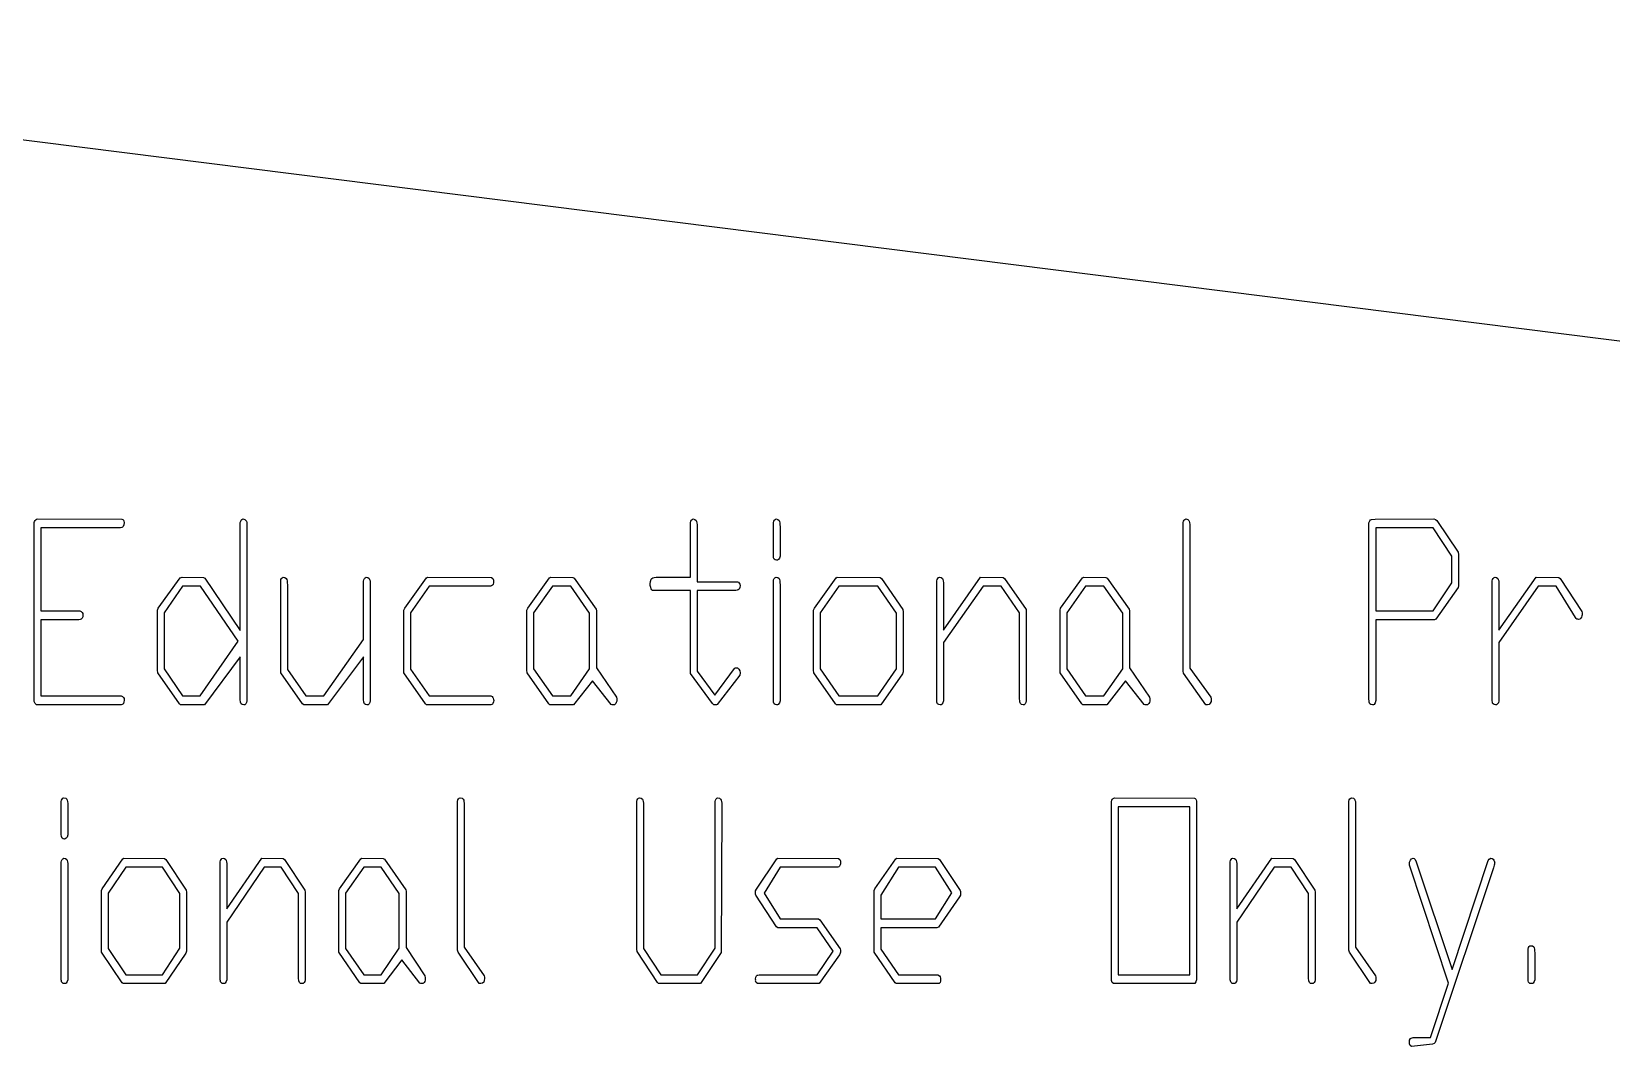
# Model space of a CAD drawing. Header units: millimetres. Extents: x -19355 to 19355, y -15837 to 11613.
# Drawn here: x -8619 to 3902, y -15785 to -7742 of the extents above; entities that cross this region are included whole.
import ezdxf

# ---------------------------------------------------------------- set-up
doc = ezdxf.new("R2010")
doc.units = ezdxf.units.MM

msp = doc.modelspace()

# ---------------------------------------------------------------- linework, layer by layer
at = {"color": 7, "linetype": 'Continuous'}
msp.add_line((-15484, -7742), (15000, -11583), dxfattribs=at)
at = {"color": 7, "linetype": 'Continuous', "flags": 128}
for points in [[(-7905, -11607), (-7897, -11610), (-7891, -11615), (-7887, -11623), (-7885, -11634), (-7885, -11634), (-7887, -11652), (-7893, -11665), (-7898, -11670), (-7905, -11673), (-7915, -11676), (-7928, -11676), (-7928, -11676), (-8545, -11676), (-8545, -11676), (-8545, -12333), (-8545, -12333), (-8236, -12333), (-8236, -12333), (-8226, -12338), (-8218, -12345), (-8214, -12355), (-8213, -12367), (-8213, -12367), (-8214, -12380), (-8218, -12391), (-8221, -12395), (-8227, -12399), (-8234, -12402), (-8244, -12404), (-8244, -12404), (-8545, -12404), (-8545, -12404), (-8545, -13007), (-8545, -13007), (-7909, -13007), (-7909, -13007), (-7899, -13012), (-7891, -13019), (-7886, -13029), (-7885, -13043), (-7885, -13043), (-7887, -13055), (-7891, -13067), (-7895, -13072), (-7901, -13075), (-7908, -13078), (-7917, -13078), (-7917, -13078), (-8580, -13078), (-8580, -13078), (-8591, -13068), (-8598, -13052), (-8598, -13052), (-8598, -13012), (-8598, -13012), (-8598, -11633), (-8598, -11633), (-8595, -11624), (-8590, -11616), (-8583, -11610), (-8574, -11605), (-8574, -11605), (-7905, -11607)], [(-6920, -11616), (-6916, -11623), (-6914, -11634), (-6912, -11648), (-6912, -11665), (-6912, -11665), (-6912, -13047), (-6912, -13047), (-6915, -13060), (-6920, -13070), (-6928, -13077), (-6938, -13078), (-6938, -13078), (-6949, -13076), (-6957, -13069), (-6963, -13056), (-6965, -13037), (-6965, -13037), (-6965, -12697), (-6965, -12697), (-7250, -13077), (-7250, -13077), (-7260, -13078), (-7260, -13078), (-7439, -13078), (-7439, -13078), (-7447, -13070), (-7447, -13070), (-7620, -12824), (-7620, -12824), (-7622, -12804), (-7622, -12804), (-7622, -12327), (-7622, -12327), (-7616, -12313), (-7616, -12313), (-7441, -12071), (-7441, -12071), (-7427, -12067), (-7427, -12067), (-7257, -12069), (-7257, -12069), (-7246, -12075), (-7246, -12075), (-6965, -12489), (-6965, -12489), (-6965, -11632), (-6965, -11632), (-6961, -11622), (-6957, -11614), (-6952, -11609), (-6946, -11605), (-6946, -11605), (-6930, -11608), (-6920, -11616)], [(-3352, -11617), (-3348, -11625), (-3346, -11636), (-3344, -11651), (-3344, -11670), (-3344, -11670), (-3344, -12102), (-3344, -12102), (-3024, -12102), (-3024, -12102), (-3016, -12107), (-3010, -12113), (-3006, -12121), (-3004, -12132), (-3004, -12132), (-3006, -12147), (-3012, -12160), (-3018, -12166), (-3026, -12170), (-3037, -12172), (-3049, -12173), (-3049, -12173), (-3344, -12173), (-3344, -12173), (-3344, -12811), (-3344, -12811), (-3205, -13002), (-3205, -13002), (-3049, -12790), (-3049, -12790), (-3042, -12785), (-3034, -12784), (-3034, -12784), (-3024, -12786), (-3014, -12795), (-3006, -12808), (-3004, -12825), (-3004, -12825), (-3006, -12843), (-3006, -12843), (-3185, -13075), (-3185, -13075), (-3191, -13078), (-3201, -13078), (-3201, -13078), (-3213, -13078), (-3213, -13078), (-3223, -13067), (-3223, -13067), (-3396, -12830), (-3396, -12830), (-3397, -12811), (-3397, -12811), (-3397, -12173), (-3397, -12173), (-3693, -12173), (-3693, -12173), (-3699, -12172), (-3704, -12167), (-3709, -12159), (-3712, -12148), (-3712, -12148), (-3716, -12133), (-3717, -12120), (-3717, -12120), (-3715, -12101), (-3709, -12083), (-3704, -12076), (-3695, -12071), (-3684, -12068), (-3670, -12067), (-3670, -12067), (-3397, -12067), (-3397, -12067), (-3397, -11633), (-3397, -11633), (-3394, -11622), (-3390, -11614), (-3384, -11609), (-3376, -11605), (-3376, -11605), (-3362, -11608), (-3352, -11617)], [(-2695, -11617), (-2692, -11624), (-2689, -11635), (-2688, -11650), (-2687, -11668), (-2687, -11668), (-2687, -11899), (-2687, -11899), (-2692, -11916), (-2700, -11926), (-2708, -11931), (-2714, -11932), (-2714, -11932), (-2725, -11930), (-2734, -11924), (-2739, -11912), (-2740, -11897), (-2740, -11897), (-2740, -11634), (-2740, -11634), (-2737, -11623), (-2732, -11615), (-2726, -11609), (-2719, -11605), (-2719, -11605), (-2705, -11608), (-2695, -11617)], [(553, -11616), (557, -11623), (559, -11634), (561, -11648), (561, -11665), (561, -11665), (561, -12788), (561, -12788), (727, -13016), (727, -13016), (730, -13026), (731, -13036), (731, -13036), (729, -13052), (723, -13065), (714, -13075), (700, -13078), (700, -13078), (687, -13077), (687, -13077), (512, -12828), (512, -12828), (508, -12812), (508, -12812), (508, -11633), (508, -11633), (511, -11622), (516, -11614), (522, -11609), (530, -11605), (530, -11605), (544, -11608), (553, -11616)], [(2518, -11617), (2688, -11867), (2688, -11867), (2691, -11886), (2691, -11886), (2691, -12134), (2691, -12134), (2688, -12148), (2688, -12148), (2512, -12398), (2512, -12398), (2499, -12404), (2499, -12404), (2034, -12404), (2034, -12404), (2034, -13045), (2034, -13045), (2030, -13062), (2021, -13075), (2021, -13075), (2016, -13077), (2008, -13078), (2008, -13078), (1996, -13076), (1988, -13070), (1985, -13064), (1983, -13056), (1982, -13046), (1981, -13034), (1981, -13034), (1981, -11635), (1981, -11635), (1984, -11626), (1988, -11619), (1993, -11613), (2000, -11609), (2000, -11609), (2029, -11607), (2029, -11607), (2496, -11605), (2496, -11605), (2509, -11608), (2518, -11617)], [(2638, -11899), (2490, -11676), (2490, -11676), (2034, -11676), (2034, -11676), (2034, -12333), (2034, -12333), (2489, -12333), (2489, -12333), (2638, -12111), (2638, -12111), (2638, -11899)], [(-6982, -12573), (-7280, -12138), (-7280, -12138), (-7422, -12138), (-7422, -12138), (-7569, -12349), (-7569, -12349), (-7569, -12794), (-7569, -12794), (-7422, -13007), (-7422, -13007), (-7282, -13007), (-7282, -13007), (-6982, -12573)], [(-6601, -12078), (-6597, -12085), (-6594, -12096), (-6593, -12110), (-6592, -12128), (-6592, -12128), (-6592, -12798), (-6592, -12798), (-6445, -13007), (-6445, -13007), (-6303, -13007), (-6303, -13007), (-5989, -12560), (-5989, -12560), (-5989, -12097), (-5989, -12097), (-5986, -12087), (-5981, -12078), (-5975, -12072), (-5967, -12067), (-5967, -12067), (-5955, -12069), (-5943, -12077), (-5943, -12077), (-5940, -12084), (-5937, -12095), (-5936, -12109), (-5935, -12127), (-5935, -12127), (-5935, -13046), (-5935, -13046), (-5939, -13060), (-5944, -13070), (-5952, -13077), (-5962, -13078), (-5962, -13078), (-5973, -13076), (-5981, -13069), (-5987, -13056), (-5989, -13037), (-5989, -13037), (-5989, -12697), (-5989, -12697), (-6274, -13077), (-6274, -13077), (-6284, -13078), (-6284, -13078), (-6462, -13078), (-6462, -13078), (-6471, -13070), (-6471, -13070), (-6643, -12824), (-6643, -12824), (-6645, -12804), (-6645, -12804), (-6645, -12093), (-6645, -12093), (-6643, -12084), (-6638, -12077), (-6632, -12071), (-6625, -12067), (-6625, -12067), (-6611, -12069), (-6601, -12078)], [(-4974, -12068), (-4964, -12076), (-4958, -12089), (-4958, -12089), (-4959, -12109), (-4962, -12124), (-4962, -12124), (-4967, -12130), (-4974, -12134), (-4982, -12137), (-4992, -12138), (-4992, -12138), (-5469, -12138), (-5469, -12138), (-5616, -12350), (-5616, -12350), (-5616, -12795), (-5616, -12795), (-5469, -13007), (-5469, -13007), (-4980, -13007), (-4980, -13007), (-4974, -13009), (-4968, -13013), (-4964, -13019), (-4960, -13026), (-4960, -13026), (-4957, -13035), (-4956, -13043), (-4956, -13043), (-4958, -13055), (-4963, -13067), (-4966, -13072), (-4972, -13075), (-4979, -13078), (-4989, -13078), (-4989, -13078), (-5488, -13078), (-5488, -13078), (-5497, -13070), (-5497, -13070), (-5669, -12824), (-5669, -12824), (-5669, -12804), (-5669, -12804), (-5668, -12327), (-5668, -12327), (-5662, -12313), (-5662, -12313), (-5490, -12071), (-5490, -12071), (-5481, -12067), (-5481, -12067), (-4974, -12068)], [(-4318, -12075), (-4145, -12321), (-4145, -12321), (-4143, -12333), (-4143, -12333), (-4143, -12786), (-4143, -12786), (-3984, -13016), (-3984, -13016), (-3981, -13031), (-3980, -13039), (-3980, -13039), (-3980, -13045), (-3981, -13050), (-3981, -13050), (-3985, -13060), (-3988, -13068), (-3994, -13074), (-4000, -13078), (-4000, -13078), (-4017, -13078), (-4026, -13075), (-4026, -13075), (-4173, -12889), (-4173, -12889), (-4323, -13077), (-4323, -13077), (-4333, -13078), (-4333, -13078), (-4511, -13078), (-4511, -13078), (-4519, -13070), (-4519, -13070), (-4692, -12824), (-4692, -12824), (-4693, -12804), (-4693, -12804), (-4693, -12327), (-4693, -12327), (-4687, -12313), (-4687, -12313), (-4513, -12071), (-4513, -12071), (-4505, -12067), (-4505, -12067), (-4329, -12069), (-4329, -12069), (-4318, -12075)], [(-4196, -12351), (-4346, -12138), (-4346, -12138), (-4490, -12138), (-4490, -12138), (-4640, -12349), (-4640, -12349), (-4640, -12794), (-4640, -12794), (-4490, -13007), (-4490, -13007), (-4346, -13007), (-4346, -13007), (-4196, -12792), (-4196, -12792), (-4196, -12351)], [(-2695, -12078), (-2692, -12085), (-2689, -12096), (-2688, -12109), (-2687, -12127), (-2687, -12127), (-2687, -13046), (-2687, -13046), (-2691, -13061), (-2701, -13075), (-2701, -13075), (-2706, -13077), (-2714, -13078), (-2714, -13078), (-2725, -13076), (-2733, -13070), (-2736, -13064), (-2739, -13056), (-2740, -13046), (-2740, -13034), (-2740, -13034), (-2740, -12097), (-2740, -12097), (-2738, -12087), (-2733, -12078), (-2727, -12072), (-2719, -12067), (-2719, -12067), (-2705, -12069), (-2695, -12078)], [(-1884, -12077), (-1714, -12323), (-1714, -12323), (-1711, -12341), (-1711, -12341), (-1711, -12816), (-1711, -12816), (-1716, -12832), (-1716, -12832), (-1889, -13077), (-1889, -13077), (-1903, -13078), (-1903, -13078), (-2239, -13078), (-2239, -13078), (-2248, -13070), (-2248, -13070), (-2419, -12824), (-2419, -12824), (-2421, -12804), (-2421, -12804), (-2421, -12327), (-2421, -12327), (-2415, -12313), (-2415, -12313), (-2242, -12071), (-2242, -12071), (-2234, -12067), (-2234, -12067), (-1894, -12069), (-1894, -12069), (-1884, -12077)], [(-1764, -12351), (-1912, -12138), (-1912, -12138), (-2220, -12138), (-2220, -12138), (-2368, -12349), (-2368, -12349), (-2368, -12794), (-2368, -12794), (-2220, -13007), (-2220, -13007), (-1912, -13007), (-1912, -13007), (-1764, -12792), (-1764, -12792), (-1764, -12351)], [(-909, -12077), (-737, -12323), (-737, -12323), (-735, -12341), (-735, -12341), (-735, -13046), (-735, -13046), (-738, -13060), (-743, -13070), (-751, -13077), (-761, -13078), (-761, -13078), (-772, -13076), (-780, -13068), (-784, -13062), (-786, -13055), (-787, -13045), (-788, -13034), (-788, -13034), (-788, -12349), (-788, -12349), (-935, -12138), (-935, -12138), (-1077, -12138), (-1077, -12138), (-1391, -12583), (-1391, -12583), (-1391, -13046), (-1391, -13046), (-1396, -13061), (-1405, -13074), (-1405, -13074), (-1410, -13077), (-1418, -13078), (-1418, -13078), (-1429, -13076), (-1438, -13070), (-1441, -13064), (-1443, -13056), (-1444, -13046), (-1445, -13034), (-1445, -13034), (-1445, -12095), (-1445, -12095), (-1442, -12084), (-1437, -12076), (-1430, -12070), (-1422, -12067), (-1422, -12067), (-1410, -12069), (-1400, -12077), (-1396, -12084), (-1394, -12095), (-1392, -12110), (-1391, -12128), (-1391, -12128), (-1391, -12486), (-1391, -12486), (-1098, -12067), (-1098, -12067), (-919, -12069), (-919, -12069), (-909, -12077)], [(-93, -12075), (79, -12321), (79, -12321), (82, -12333), (82, -12333), (82, -12786), (82, -12786), (241, -13016), (241, -13016), (244, -13031), (245, -13039), (245, -13039), (244, -13045), (243, -13050), (243, -13050), (240, -13060), (236, -13068), (231, -13074), (225, -13078), (225, -13078), (208, -13078), (198, -13075), (198, -13075), (51, -12889), (51, -12889), (-98, -13077), (-98, -13077), (-108, -13078), (-108, -13078), (-286, -13078), (-286, -13078), (-295, -13070), (-295, -13070), (-467, -12824), (-467, -12824), (-468, -12804), (-468, -12804), (-468, -12327), (-468, -12327), (-463, -12313), (-463, -12313), (-289, -12071), (-289, -12071), (-280, -12067), (-280, -12067), (-105, -12069), (-105, -12069), (-93, -12075)], [(29, -12351), (-121, -12138), (-121, -12138), (-265, -12138), (-265, -12138), (-415, -12349), (-415, -12349), (-415, -12794), (-415, -12794), (-265, -13007), (-265, -13007), (-121, -13007), (-121, -13007), (29, -12792), (29, -12792), (29, -12351)], [(3495, -12077), (3668, -12338), (3668, -12338), (3670, -12349), (3671, -12357), (3671, -12357), (3670, -12366), (3669, -12372), (3669, -12372), (3665, -12383), (3659, -12392), (3651, -12398), (3642, -12401), (3642, -12401), (3635, -12400), (3629, -12398), (3623, -12393), (3618, -12386), (3618, -12386), (3464, -12138), (3464, -12138), (3323, -12138), (3323, -12138), (3011, -12583), (3011, -12583), (3011, -13046), (3011, -13046), (3007, -13061), (2997, -13074), (2997, -13074), (2992, -13077), (2984, -13078), (2984, -13078), (2973, -13076), (2964, -13070), (2961, -13064), (2959, -13056), (2958, -13046), (2958, -13034), (2958, -13034), (2958, -12095), (2958, -12095), (2960, -12084), (2965, -12076), (2972, -12070), (2980, -12067), (2980, -12067), (2992, -12069), (3002, -12077), (3006, -12084), (3009, -12095), (3010, -12110), (3011, -12128), (3011, -12128), (3011, -12486), (3011, -12486), (3306, -12067), (3306, -12067), (3485, -12069), (3485, -12069), (3495, -12077)], [(-8340, -13827), (-8336, -13834), (-8334, -13845), (-8332, -13859), (-8332, -13878), (-8332, -13878), (-8332, -14109), (-8332, -14109), (-8337, -14126), (-8345, -14136), (-8352, -14141), (-8358, -14142), (-8358, -14142), (-8370, -14140), (-8378, -14134), (-8383, -14122), (-8385, -14107), (-8385, -14107), (-8385, -13844), (-8385, -13844), (-8382, -13833), (-8377, -13825), (-8371, -13818), (-8363, -13815), (-8363, -13815), (-8349, -13818), (-8340, -13827)], [(-5198, -13826), (-5194, -13833), (-5192, -13844), (-5190, -13858), (-5190, -13875), (-5190, -13875), (-5190, -14998), (-5190, -14998), (-5033, -15226), (-5033, -15226), (-5030, -15236), (-5029, -15246), (-5029, -15246), (-5031, -15262), (-5036, -15275), (-5046, -15285), (-5059, -15288), (-5059, -15288), (-5071, -15286), (-5071, -15286), (-5239, -15038), (-5239, -15038), (-5243, -15022), (-5243, -15022), (-5243, -13843), (-5243, -13843), (-5240, -13832), (-5235, -13824), (-5229, -13818), (-5222, -13815), (-5222, -13815), (-5207, -13818), (-5198, -13826)], [(-3778, -13826), (-3774, -13833), (-3772, -13844), (-3770, -13858), (-3770, -13876), (-3770, -13876), (-3770, -15009), (-3770, -15009), (-3631, -15217), (-3631, -15217), (-3341, -15217), (-3341, -15217), (-3202, -15007), (-3202, -15007), (-3202, -13843), (-3202, -13843), (-3198, -13833), (-3193, -13824), (-3187, -13818), (-3180, -13815), (-3180, -13815), (-3167, -13818), (-3158, -13826), (-3154, -13833), (-3151, -13844), (-3149, -13858), (-3149, -13875), (-3149, -13875), (-3154, -15042), (-3154, -15042), (-3318, -15286), (-3318, -15286), (-3332, -15288), (-3332, -15288), (-3651, -15288), (-3651, -15288), (-3659, -15280), (-3659, -15280), (-3820, -15034), (-3820, -15034), (-3823, -15014), (-3823, -15014), (-3823, -13843), (-3823, -13843), (-3820, -13832), (-3815, -13824), (-3809, -13818), (-3802, -13815), (-3802, -13815), (-3787, -13818), (-3778, -13826)], [(597, -13817), (603, -13820), (608, -13825), (612, -13832), (614, -13841), (614, -13841), (614, -13875), (614, -13875), (614, -15257), (614, -15257), (609, -15274), (600, -15286), (600, -15286), (590, -15288), (590, -15288), (-43, -15288), (-43, -15288), (-54, -15278), (-60, -15262), (-60, -15262), (-60, -15222), (-60, -15222), (-60, -13843), (-60, -13843), (-57, -13834), (-52, -13826), (-46, -13820), (-37, -13815), (-37, -13815), (597, -13817)], [(561, -15217), (561, -13886), (561, -13886), (-7, -13886), (-7, -13886), (-7, -15217), (-7, -15217), (561, -15217)], [(1867, -13826), (1870, -13833), (1873, -13844), (1874, -13858), (1875, -13875), (1875, -13875), (1875, -14998), (1875, -14998), (2032, -15226), (2032, -15226), (2035, -15236), (2036, -15246), (2036, -15246), (2034, -15262), (2028, -15275), (2019, -15285), (2006, -15288), (2006, -15288), (1994, -15286), (1994, -15286), (1826, -15038), (1826, -15038), (1821, -15022), (1821, -15022), (1821, -13843), (1821, -13843), (1825, -13832), (1830, -13824), (1836, -13818), (1843, -13815), (1843, -13815), (1857, -13818), (1867, -13826)], [(-8340, -14305), (-8336, -14312), (-8334, -14323), (-8332, -14336), (-8332, -14353), (-8332, -14353), (-8332, -15257), (-8332, -15257), (-8336, -15271), (-8346, -15285), (-8346, -15285), (-8351, -15287), (-8358, -15288), (-8358, -15288), (-8370, -15286), (-8378, -15280), (-8381, -15274), (-8383, -15266), (-8384, -15257), (-8385, -15245), (-8385, -15245), (-8385, -14324), (-8385, -14324), (-8382, -14314), (-8378, -14305), (-8371, -14299), (-8363, -14294), (-8363, -14294), (-8350, -14297), (-8340, -14305)], [(-7555, -14304), (-7394, -14546), (-7394, -14546), (-7391, -14564), (-7391, -14564), (-7391, -15030), (-7391, -15030), (-7396, -15046), (-7396, -15046), (-7561, -15286), (-7561, -15286), (-7574, -15288), (-7574, -15288), (-7893, -15288), (-7893, -15288), (-7901, -15281), (-7901, -15281), (-8064, -15039), (-8064, -15039), (-8066, -15019), (-8066, -15019), (-8066, -14550), (-8066, -14550), (-8060, -14537), (-8060, -14537), (-7896, -14298), (-7896, -14298), (-7888, -14294), (-7888, -14294), (-7565, -14296), (-7565, -14296), (-7555, -14304)], [(-7444, -14574), (-7583, -14365), (-7583, -14365), (-7873, -14365), (-7873, -14365), (-8012, -14572), (-8012, -14572), (-8012, -15009), (-8012, -15009), (-7873, -15217), (-7873, -15217), (-7583, -15217), (-7583, -15217), (-7444, -15006), (-7444, -15006), (-7444, -14574)], [(-6615, -14304), (-6453, -14546), (-6453, -14546), (-6450, -14564), (-6450, -14564), (-6450, -15257), (-6450, -15257), (-6453, -15271), (-6459, -15280), (-6467, -15286), (-6477, -15288), (-6477, -15288), (-6487, -15286), (-6496, -15278), (-6502, -15265), (-6503, -15245), (-6503, -15245), (-6503, -14573), (-6503, -14573), (-6642, -14365), (-6642, -14365), (-6776, -14365), (-6776, -14365), (-7071, -14802), (-7071, -14802), (-7071, -15257), (-7071, -15257), (-7076, -15271), (-7085, -15285), (-7085, -15285), (-7090, -15287), (-7098, -15288), (-7098, -15288), (-7109, -15286), (-7118, -15280), (-7121, -15274), (-7123, -15266), (-7124, -15257), (-7125, -15245), (-7125, -15245), (-7125, -14322), (-7125, -14322), (-7122, -14311), (-7117, -14303), (-7111, -14297), (-7102, -14294), (-7102, -14294), (-7090, -14297), (-7080, -14305), (-7076, -14311), (-7074, -14322), (-7072, -14335), (-7071, -14353), (-7071, -14353), (-7071, -14696), (-7071, -14696), (-6794, -14294), (-6794, -14294), (-6625, -14296), (-6625, -14296), (-6615, -14304)], [(-5821, -14302), (-5654, -14544), (-5654, -14544), (-5651, -14556), (-5651, -14556), (-5651, -15001), (-5651, -15001), (-5503, -15227), (-5503, -15227), (-5499, -15242), (-5499, -15249), (-5499, -15249), (-5499, -15256), (-5500, -15261), (-5500, -15261), (-5503, -15271), (-5507, -15279), (-5512, -15285), (-5518, -15288), (-5518, -15288), (-5534, -15288), (-5543, -15285), (-5543, -15285), (-5684, -15099), (-5684, -15099), (-5828, -15287), (-5828, -15287), (-5838, -15288), (-5838, -15288), (-6009, -15288), (-6009, -15288), (-6017, -15281), (-6017, -15281), (-6183, -15039), (-6183, -15039), (-6184, -15019), (-6184, -15019), (-6184, -14550), (-6184, -14550), (-6178, -14537), (-6178, -14537), (-6010, -14298), (-6010, -14298), (-6002, -14294), (-6002, -14294), (-5832, -14296), (-5832, -14296), (-5821, -14302)], [(-5705, -14574), (-5849, -14365), (-5849, -14365), (-5987, -14365), (-5987, -14365), (-6131, -14572), (-6131, -14572), (-6131, -15009), (-6131, -15009), (-5987, -15217), (-5987, -15217), (-5849, -15217), (-5849, -15217), (-5705, -15006), (-5705, -15006), (-5705, -14574)], [(-2223, -14296), (-2214, -14304), (-2208, -14316), (-2208, -14316), (-2208, -14329), (-2209, -14339), (-2210, -14347), (-2212, -14352), (-2212, -14352), (-2216, -14358), (-2222, -14362), (-2229, -14365), (-2239, -14365), (-2239, -14365), (-2687, -14365), (-2687, -14365), (-2813, -14570), (-2813, -14570), (-2686, -14774), (-2686, -14774), (-2381, -14774), (-2381, -14774), (-2372, -14781), (-2372, -14781), (-2211, -15013), (-2211, -15013), (-2208, -15023), (-2208, -15032), (-2208, -15032), (-2208, -15038), (-2211, -15047), (-2211, -15047), (-2217, -15060), (-2217, -15060), (-2378, -15286), (-2378, -15286), (-2391, -15288), (-2391, -15288), (-2866, -15288), (-2866, -15288), (-2876, -15280), (-2882, -15266), (-2882, -15266), (-2878, -15260), (-2882, -15253), (-2882, -15253), (-2880, -15237), (-2874, -15226), (-2869, -15222), (-2862, -15220), (-2853, -15218), (-2842, -15217), (-2842, -15217), (-2394, -15217), (-2394, -15217), (-2266, -15030), (-2266, -15030), (-2394, -14845), (-2394, -14845), (-2705, -14845), (-2705, -14845), (-2714, -14837), (-2714, -14837), (-2880, -14588), (-2880, -14588), (-2882, -14579), (-2882, -14568), (-2882, -14568), (-2882, -14559), (-2881, -14553), (-2881, -14553), (-2873, -14539), (-2873, -14539), (-2712, -14298), (-2712, -14298), (-2704, -14294), (-2704, -14294), (-2223, -14296)], [(-1423, -14304), (-1259, -14551), (-1259, -14551), (-1257, -14558), (-1256, -14570), (-1256, -14570), (-1257, -14579), (-1258, -14586), (-1258, -14586), (-1265, -14600), (-1265, -14600), (-1431, -14841), (-1431, -14841), (-1445, -14845), (-1445, -14845), (-1888, -14845), (-1888, -14845), (-1888, -15014), (-1888, -15014), (-1747, -15217), (-1747, -15217), (-1436, -15217), (-1436, -15217), (-1424, -15225), (-1417, -15235), (-1415, -15245), (-1414, -15253), (-1414, -15253), (-1415, -15268), (-1419, -15280), (-1426, -15286), (-1435, -15288), (-1435, -15288), (-1767, -15288), (-1767, -15288), (-1775, -15281), (-1775, -15281), (-1940, -15039), (-1940, -15039), (-1942, -15019), (-1942, -15019), (-1942, -14550), (-1942, -14550), (-1936, -14537), (-1936, -14537), (-1769, -14298), (-1769, -14298), (-1761, -14294), (-1761, -14294), (-1433, -14296), (-1433, -14296), (-1423, -14304)], [(-1326, -14568), (-1454, -14365), (-1454, -14365), (-1748, -14365), (-1748, -14365), (-1888, -14586), (-1888, -14586), (-1888, -14774), (-1888, -14774), (-1455, -14774), (-1455, -14774), (-1326, -14568)], [(1390, -14304), (1552, -14546), (1552, -14546), (1555, -14564), (1555, -14564), (1555, -15257), (1555, -15257), (1552, -15271), (1547, -15280), (1539, -15286), (1529, -15288), (1529, -15288), (1518, -15286), (1509, -15278), (1504, -15265), (1502, -15245), (1502, -15245), (1502, -14573), (1502, -14573), (1363, -14365), (1363, -14365), (1229, -14365), (1229, -14365), (934, -14802), (934, -14802), (934, -15257), (934, -15257), (930, -15271), (920, -15285), (920, -15285), (915, -15287), (907, -15288), (907, -15288), (896, -15286), (888, -15280), (885, -15274), (882, -15266), (881, -15257), (881, -15245), (881, -15245), (881, -14322), (881, -14322), (883, -14311), (888, -14303), (895, -14297), (903, -14294), (903, -14294), (915, -14297), (925, -14305), (929, -14311), (932, -14322), (933, -14335), (934, -14353), (934, -14353), (934, -14696), (934, -14696), (1212, -14294), (1212, -14294), (1381, -14296), (1381, -14296), (1390, -14304)], [(2348, -14304), (2356, -14323), (2356, -14323), (2639, -15176), (2639, -15176), (2926, -14312), (2926, -14312), (2934, -14301), (2946, -14294), (2946, -14294), (2956, -14296), (2965, -14301), (2971, -14310), (2975, -14322), (2975, -14322), (2979, -14324), (2981, -14325), (2979, -14328), (2975, -14330), (2975, -14330), (2975, -14334), (2975, -14336), (2975, -14336), (2975, -14342), (2973, -14350), (2971, -14359), (2967, -14370), (2967, -14370), (2505, -15754), (2505, -15754), (2497, -15762), (2485, -15768), (2485, -15768), (2318, -15785), (2318, -15785), (2308, -15777), (2302, -15765), (2302, -15765), (2301, -15759), (2301, -15752), (2301, -15752), (2303, -15735), (2310, -15724), (2315, -15720), (2322, -15717), (2331, -15715), (2342, -15714), (2342, -15714), (2469, -15714), (2469, -15714), (2612, -15285), (2612, -15285), (2301, -14348), (2301, -14348), (2303, -14325), (2309, -14309), (2318, -14298), (2330, -14294), (2330, -14294), (2338, -14297), (2348, -14304)], [(3287, -14997), (3290, -15004), (3293, -15014), (3294, -15028), (3295, -15044), (3295, -15044), (3295, -15258), (3295, -15258), (3291, -15272), (3281, -15285), (3281, -15285), (3276, -15287), (3268, -15288), (3268, -15288), (3257, -15286), (3248, -15280), (3245, -15275), (3243, -15267), (3242, -15258), (3242, -15246), (3242, -15246), (3242, -15014), (3242, -15014), (3245, -15002), (3250, -14993), (3256, -14988), (3264, -14987), (3264, -14987), (3278, -14989), (3287, -14997)]]:
    msp.add_lwpolyline(points, dxfattribs=at)

doc.saveas('drawing.dxf')
